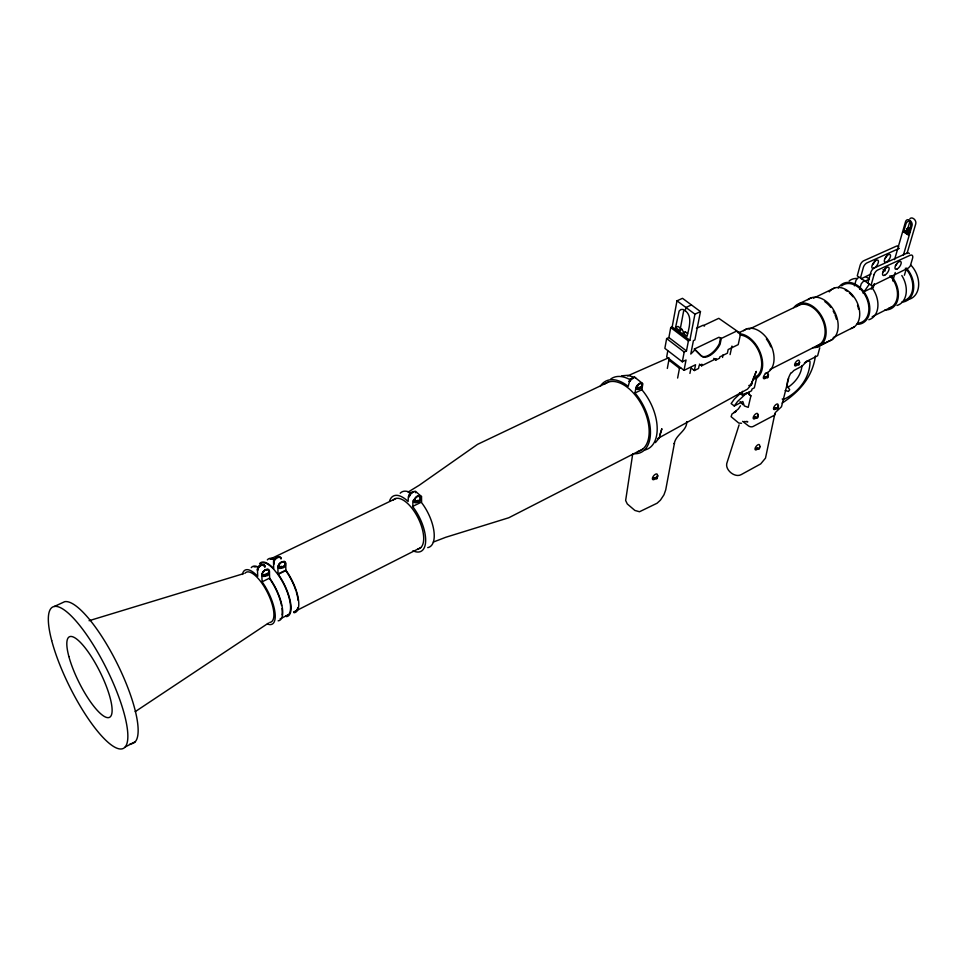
<?xml version="1.0" encoding="UTF-8"?>
<svg xmlns="http://www.w3.org/2000/svg" width="967" height="967" viewBox="0 0 967 967"><rect width="100%" height="100%" fill="white"/><g stroke="black" fill="none" stroke-linecap="round" stroke-linejoin="round"><path stroke-width="1.45" d="M637.253 388.529L642.1 386.063L641.447 388.275A6.733 4.231 9.5 0 1 640.855 388.577L638.087 388.758L637.289 388.021L641.048 387.489A6.745 4.231 9.5 0 0 641.629 387.187L642.293 384.975L642.064 386.22M412.969 550.755A30.932 13.78 63.6 0 0 425.661 540.178A30.932 13.78 63.6 0 0 412.921 506.901L412.836 500.906L417.345 496.011L419.968 495.479L421.527 496.675L421.588 502.659A30.823 13.876 63.6 0 1 433.905 531.064A30.823 13.876 63.6 0 1 427.716 547.624M653.112 479.088L653.305 478L656.641 478.012A6.273 4.182 10.6 0 0 657.185 477.722L657.778 475.522L657.004 478.677A6.273 4.182 10.6 0 1 656.46 478.979L653.124 478.967L656.472 477.106M600.35 386.147A39.756 22.724 63.7 0 1 628.187 386.365L629.904 380.14M262.782 574.434L262.806 575.74L263.737 576.018L267.11 575.716A7.929 5.633 -3.1 0 0 267.907 575.317L269.249 573.854L269.358 571.267L267.944 574.144A7.941 5.633 -3.1 0 1 267.073 574.591L262.77 574.603M279.004 566.444L279.004 567.738L279.934 568.028L283.283 567.726A7.869 5.584 -2.5 0 0 284.068 567.327L285.386 565.888L285.495 563.314L284.117 566.154A7.869 5.572 -2.4 0 1 283.258 566.602L278.98 566.614M753.861 418.3L754.103 417.224L757.282 417.248A6.044 3.795 12.7 0 0 757.777 416.982L758.201 414.964L757.596 417.901A6.044 3.795 12.7 0 1 757.064 418.203L753.873 418.179L755.928 417.043M764.063 377.976L764.317 376.852L767.556 376.9M755.686 449.317L755.928 448.289L759.022 448.313A5.899 3.771 13.1 0 0 759.506 448.035L759.917 446.029L759.288 448.954A5.899 3.771 13.1 0 1 758.805 449.22L755.698 449.196L757.693 448.072M774.216 408.86L774.47 407.796L777.601 407.832A5.995 3.711 13.1 0 0 778.097 407.566L778.471 405.584L777.855 408.509A5.983 3.711 13.1 0 1 777.371 408.775L774.229 408.739L776.235 407.639M795.333 365.175L795.599 364.063L798.778 364.112A6.08 3.638 13.1 0 0 799.262 363.858L799.624 361.912L799.371 362.891L795.345 365.055L798.524 365.103A6.08 3.638 13.1 0 0 799.02 364.837L799.371 362.891M632.672 454.2L625.637 500.507L627.305 503.964L634.872 510.443L639.489 511.748L657.077 503.227L660.413 500.169L663.978 494.79L665.719 489.882L674.446 443.152L674.241 443.805C675.437 434.763 687.271 430.726 686.715 421.672M633.264 453.668A39.756 22.724 63.7 0 0 650.44 433.567A39.756 22.724 63.7 0 0 635.005 393.025L636.02 387.042L637.712 384.745L641.725 382.799L642.862 383.73L641.822 389.713A39.635 22.809 63.7 0 1 657.137 426.616A39.635 22.809 63.7 0 1 644.904 449.957M713.719 358.358L715.882 360.002L719.508 358.225L719.786 356.908L727.365 353.209L728.163 349.522L738.208 344.627L740.42 334.57L739.489 332.733L736.31 331.234L721.309 338.438L720.052 344.409A15.472 7.663 -52.8 0 1 701.498 356.025L695.116 349.631L690.789 354.055L693.412 340.65L694.874 339.961L700.459 311.604L682.497 298.32L676.973 300.822L672.186 326.894L670.723 327.583L668.898 337.531L666.638 338.583L664.861 348.362L682.315 361.803L686.038 360.014L684.02 370.361L666.674 356.944L667.75 351.045M667.327 368.439L668.874 360.087L670.022 359.531M675.546 327.547L679.136 311.023L680.901 309.513L683.077 309.464C693.629 314.311 689.012 327.825 687.078 336.262L683.161 333.301L681.058 333.168L679.438 330.484L675.546 327.547L678.012 326.399L681.904 329.336L683.524 332.007L685.627 332.14L687.585 333.615M680.272 328.937L683.609 311.181M685.265 310.89L685.917 307.47L691.441 304.943M677.625 378.049L679.487 368.294L680.635 367.738M682.315 361.803L684.201 352.012L686.473 350.936L688.395 340.976L689.87 340.275L694.935 314.166L700.459 311.604M689.918 373.407L691.006 367.919L694.379 370.518L698.537 368.487L699.117 365.611L701.897 364.257L701.583 365.804L699.407 364.148M694.379 370.518L695.539 364.752L684.02 370.361M715.882 360.002L716.16 358.684L701.583 365.804M720.548 337.87L719.303 343.841A15.472 7.663 -52.9 0 1 700.737 355.457L694.342 349.051L718.977 337.241L721.309 338.438M775.038 412.909L765.501 458.116L760.703 463.906L741.181 474.628C735.005 478.097 725.238 470.204 726.761 463.507L739.102 424.851M722.53 357.464L723.111 354.744M730.085 354.599L731.946 346.053M739.731 392.65L741.798 394.234L742.475 391.309M739.477 393.013L742.596 395.382L742.994 393.617L741.798 394.234M801.969 365.574C801.268 374.882 795.128 382.473 787.694 387.574M748.796 394.234L750.9 395.841L748.216 407.349L744.3 405.922L742.801 401.498L734.279 405.995L731.125 403.565L734.376 399.093L741.048 392.771M757.04 376.187L754.32 387.84L751.988 389.024L751.577 390.777L742.596 395.382M775.377 413.767L774.494 415.169L753.112 426.483A3.336 2.103 12.8 0 1 748.361 425.794L742.62 421.346M788.625 378.363L781.505 406.72L775.691 412.172M819.762 347.818L817.635 355.759L806.176 361.622M871.243 289.145L873.358 287.139L874.325 283.73M854.405 285.821L856.025 280.212L858.926 276.925L870.227 284.757M894.572 259.603L905.571 221.612A3.989 2.986 66.5 0 1 909.766 220.331A3.989 2.986 66.5 0 1 912.014 225.722L903.347 255.288M903.613 231.983L905.886 224.139A6.539 4.908 66.3 0 1 909.572 220.984A6.527 4.883 66.5 0 1 910.563 227.124L908.255 234.969L903.613 231.983L907.3 230.243L909.584 222.41A6.527 4.908 66.3 0 1 910.14 221.141M859.627 289.363L861.259 283.754L864.172 280.454L864.981 281.216L869.393 279.064L865.695 276.586M909.609 227.463L906.925 228.72L905.741 232.805L907.094 233.688L909.766 232.418M892.783 280.974L895.249 272.513M907.094 233.688L908.291 229.59L910.962 228.333M907.01 253.523L915.713 223.993A3.989 2.998 66.5 0 0 913.464 218.602A3.989 2.998 66.5 0 0 909.911 218.723M904.399 275.257L906.478 268.21M257.645 568.681L257.524 570.276M815.423 355.941C812.534 376.961 799.443 391.816 782.146 403.07M768.233 375.631L764.075 377.855L767.266 377.928A6.177 3.759 12.5 0 0 767.822 377.626L768.475 374.64L768.064 376.634A6.177 3.759 12.5 0 1 767.556 376.9M659.784 434.932L661.887 428.732L659.252 437.894L655.421 442.632M863.072 293.158L869.43 284.008M822.349 343.406L821.201 344.905M750.078 385.301L750.912 385.108L756.254 371.376L750.924 385.12L747.455 389.157L657.536 438.631M409.512 494.705L409.138 496.639L409.21 494.21L410.334 492.916M274.217 560.364L273.625 562.504M740.468 405.814L738.353 408.968L734.026 412.522L736.238 411.253L732.031 413.949L731.1 416.68L738.715 423.038L741.52 423.28M734.279 405.995L737.543 401.51L745.194 394.391L749.026 392.264L749.328 394.741L750.9 395.841M628.997 381.433L630.689 379.149L634.703 377.215L641.725 382.799M802.296 365.949L806.744 361.283M791.622 372.778L793.98 370.409L801.74 366.288M258.104 567.98L258.733 567.424M258.697 566.287L257.609 567.544L257.488 570.131M135.211 711.652L268.548 623.026M408.062 492.106L419.34 485.18L477.529 444.361L608.606 381.989M275.051 558.503L273.54 560.655L273.661 568.608A30.025 11.048 63.5 0 0 259.591 563.616M258.878 566.142L258.951 566.106A7.941 5.645 -3.1 0 1 259.748 565.707M125.166 747.008L135.295 741.689M804.471 362.782L809.137 360.618L810.032 361.743C809.73 378.568 798.077 392.723 783.403 399.552L782.218 399.02M642.62 449.196L508.823 517.744L445.69 537.301L433.325 542.064M418.264 500.193L414.758 501.97L418.771 501.982A7.373 5.065 2.9 0 0 419.473 501.619L420.585 500.326L420.657 497.896L419.533 500.507A7.373 5.065 2.9 0 1 418.832 500.87L414.819 500.858L414.783 502.115M262.806 575.74L269.394 572.404M279.004 567.738L281.615 566.42M872.186 316.753L892.19 306.636M770.046 369.527L819.943 344.264M833.252 337.531L854.381 326.834M280.152 618.868L288.553 614.625M420.826 547.576L293.714 612.002A29.107 10.842 63.5 0 0 297.812 607.723M816.885 347.238L828.852 341.182A23.474 16.125 63.9 0 0 834.654 311.87A23.474 16.125 63.9 0 0 807.856 299.722M820.632 345.364L832.611 339.284M865.187 291.152L873.358 287.139M412.546 506.466L421.213 502.236M262.093 581.808L269.636 578.109L269.406 570.651L268.137 569.237L265.526 569.672L262.976 571.739L261.827 574.338L262.093 581.808A30.207 10.83 63.5 0 1 274.991 612.57A30.207 10.83 63.5 0 1 267.4 623.969M278.049 573.999L285.869 570.167L285.712 562.721L284.358 561.356L281.723 561.815L279.137 563.894L277.855 566.541L278.049 573.999A30.025 11.048 63.5 0 1 290.33 601.522A30.025 11.048 63.5 0 1 286.377 616.632M259.99 564.329A29.191 10.734 63.5 0 1 273.685 569.188L277.94 574.434L285.748 570.603A29.107 10.842 63.5 0 1 295.938 590.777M635.005 393.025L641.822 389.713M749.026 329.276L799.927 304.726M813.356 298.247L834.69 287.948M871.158 273.939L861.283 278.726L860.473 277.964L863.362 267.436A4.037 1.813 -55 0 1 866.928 262.903L899.358 248.362M738.292 333.047L747.213 328.744M799.443 303.529L811.543 297.691M395.999 498.464L270.156 559.119A29.107 10.842 63.5 0 1 273.419 559.458M696.47 328.345L702.949 325.299L704.544 325.939L703.795 325.383L718.795 318.324L739.489 332.733M683.161 333.301L685.627 332.14M679.438 330.484L681.904 329.336M54.237 606.514L64.62 601.704A78.738 20.923 63.5 0 1 120.899 671.303A78.738 20.923 63.5 0 1 130.207 743.708M750.912 385.108L750.972 385.084A6.189 3.795 12.2 0 0 751.48 384.806L752.145 381.796L751.758 383.778A6.189 3.795 12.2 0 1 751.202 384.08L750.972 384.153M627.498 375.933L668.959 357.657M411.035 492.566L412.184 492.263M276.163 557.995L275.921 558.08A7.869 5.584 -2.4 0 0 275.257 558.394M89.085 620.705L243.599 573.649M630.919 378.677L630.738 378.738A6.733 4.219 9.4 0 0 630.085 379.052L629.408 381.24M631.391 378.568L633.01 378.532M621.6 375.812L627.583 375.317L634.195 377.251M744.288 421.503L747.805 421.854L746.754 421.298M263.109 565.405L264.136 566.215M906.925 228.72L908.291 229.59M742.861 404.641L740.069 401.631M676.973 300.822L694.935 314.166M672.186 326.894L689.87 340.275M670.723 327.583L688.395 340.976M694.342 349.051L695.116 349.631M668.898 337.531L686.473 350.936M666.638 338.583L684.201 352.012M668.874 360.087L679.487 368.294M634.703 377.215L635.839 378.157M858.092 276.562L857.27 275.813L860.147 265.284A4.037 1.813 -55.1 0 1 863.712 260.764L896.143 246.271A6.551 2.877 -55.3 0 1 898.669 246.694M868.68 283.718L867.883 282.956L870.82 272.416A4.049 1.801 -55 0 1 874.41 267.883L906.816 253.209A6.588 2.841 -55.2 0 1 909.306 253.62M421.527 496.675L415.484 491.224L412.861 491.744L408.364 496.627L408.11 501.486A30.932 13.78 63.6 0 0 389.58 500.954M281.324 558.068L279.959 556.69L277.336 557.149L274.737 559.216L273.661 562.649M265.031 565.949L263.749 564.535L261.15 564.958L258.6 567.013L257.464 569.611L257.718 576.356A30.207 10.83 63.5 0 0 242.379 574.458M416.995 502.357A4.086 2.26 -47.2 0 1 413.949 500.797A4.086 2.26 -47.2 0 1 417.877 496.24A4.086 2.26 -47.2 0 1 420.234 498.609M418.626 501.148A4.086 2.26 -47.2 0 1 417.841 501.837M262.142 565.103A4.376 2.526 -42.8 0 1 264.849 567.472M257.657 570.312A4.376 2.526 -42.8 0 1 258.648 567.653M259.386 566.795A4.376 2.526 -42.8 0 1 261.199 565.477M278.266 557.5A4.339 2.502 -43.3 0 1 280.998 559.047M274.326 563.918A4.339 2.502 -43.3 0 1 274.809 560.026M275.535 559.168A4.339 2.502 -43.3 0 1 277.336 557.862M630.218 380.732A3.723 1.886 -52.4 0 1 630.75 379.922M631.378 379.185A3.723 1.886 -52.4 0 1 632.781 378.133M793.786 307.651A23.619 16.052 63.9 0 1 823.014 318.772A23.619 16.052 63.9 0 1 812.582 347.637M796.445 306.636A22.326 15.17 63.9 0 1 821.769 318.264A22.326 15.17 63.9 0 1 816.414 346.053M829.251 291.865A21.951 15.363 64 0 1 855.59 299.419A21.951 15.363 64 0 1 850.803 328.635M845.267 290.112A20.984 14.686 64 0 1 847.334 291.357M849.34 292.892A20.984 14.686 64 0 1 852.967 296.76M857.511 305.234A20.984 14.686 64 0 1 858.551 309.186M824.851 301.631A22.193 15.242 63.9 0 1 830.762 307.361M833.155 310.987A22.193 15.242 63.9 0 1 834.485 313.622M835.065 314.964A22.193 15.242 63.9 0 1 836.382 319.122M901.812 275.522A21.649 15.738 64 0 1 896.989 305.475M891.344 276.018A21.745 15.702 64 0 1 898.053 298.44A21.745 15.702 64 0 1 884.962 309.923M883.016 269.769A21.745 15.702 64 0 1 885.24 270.881M905.317 268.21A20.428 14.94 64 0 1 912.8 287.308A20.428 14.94 64 0 1 903.964 300.677M841.604 285.881A20.887 14.735 64 0 1 866.613 298.15A20.887 14.735 64 0 1 857.705 323.196M838.232 288.093A22.048 15.557 64 0 1 866.589 296.107A22.048 15.557 64 0 1 856.569 324.283M849.147 280.962A21.963 15.605 64 0 1 856.871 278.448M871.666 287.199A21.963 15.605 64 0 1 868.801 319.751M604.81 383.899A37.906 21.661 63.7 0 1 643.164 407.639A37.906 21.661 63.7 0 1 637.543 451.686M284.854 564.885A4.351 2.502 -43.4 0 0 284.201 561.561L280.708 562.552A4.351 2.502 -43.4 0 0 278.145 567.158A4.351 2.502 -43.4 0 0 281.772 567.955M284.298 565.792A4.351 2.502 -43.4 0 1 283.561 566.638M889.918 275.752A20.597 14.868 64 0 1 897.485 294.983A20.597 14.868 64 0 1 888.721 308.388M906.744 268.463A21.576 15.774 64 0 1 913.501 289.931A21.576 15.774 64 0 1 901.619 302.212M251.263 567.629A30.122 10.939 63.5 0 1 257.004 566.505M269.636 578.109A30.122 10.939 63.5 0 1 281.977 605.717A30.122 10.939 63.5 0 1 278.133 620.826M254.043 566.892A29.288 10.637 63.5 0 1 256.098 566.928M269.527 578.544A29.288 10.637 63.5 0 1 281.554 605.487M282.026 608.521A29.288 10.637 63.5 0 1 282.001 614.843M263.29 572.174A3.082 1.789 -41.7 0 1 265.502 570.034A3.082 1.789 -41.7 0 1 267.774 569.998M269.08 571.932A4.388 2.526 -42.9 0 0 267.279 569.418A4.388 2.526 -42.9 0 0 262.891 572.126L261.888 574.785A4.388 2.526 -42.9 0 0 265.635 575.921M268.741 572.839A4.388 2.526 -42.9 0 1 268.185 573.745M277.94 574.434A29.191 10.734 63.5 0 1 289.882 601.184A29.191 10.734 63.5 0 1 286.051 615.882M296.373 592.13A29.107 10.842 63.5 0 1 298.126 600.422M400.205 493.218A30.823 13.876 63.6 0 1 410.733 492.771M411.168 493.4A2.853 1.62 -46.1 0 1 411.664 492.844L412.232 492.372A2.853 1.62 -46.1 0 1 413.961 491.732M415.109 500.435A2.865 1.608 -46.1 0 1 416.668 496.736A2.865 1.608 -46.1 0 1 419.448 497.316M415.907 500.785A2.865 1.608 -46.1 0 1 415.459 500.688M740.214 335.041A23.003 14.783 63.8 0 1 760.316 355.312A23.003 14.783 63.8 0 1 753.414 377.964M267.327 559.881A29.941 11.145 63.5 0 1 273.165 558.696M285.869 570.167A29.941 11.145 63.5 0 1 298.102 597.618A29.941 11.145 63.5 0 1 294.041 612.752M279.282 565.477A3.058 1.777 -42.2 0 1 279.995 563.628M280.515 563.036A3.058 1.777 -42.2 0 1 283.077 561.791M283.609 561.875A3.058 1.777 -42.2 0 1 284.286 562.492M610.685 379.076A39.635 22.809 63.7 0 1 630.242 379.813M630.436 380.768A2.611 1.354 -51.5 0 1 631.693 378.568A2.611 1.354 -51.5 0 1 633.603 377.65M415.508 492.239A4.073 2.272 -47.2 0 1 415.786 492.783M409.404 496.748A4.073 2.272 -47.2 0 1 410.455 494.185M411.156 493.375A4.073 2.272 -47.2 0 1 413.622 491.852M641.665 385.748A3.747 1.874 -52.3 0 0 640.384 383.186L639.707 383.44A3.747 1.874 -52.3 0 0 636.528 387.67A3.747 1.874 -52.3 0 0 638.716 389.181M640.118 388.118A3.747 1.874 -52.3 0 1 639.429 388.734M244.953 573.286A27.813 9.972 63.5 0 1 267.351 592.288A27.813 9.972 63.5 0 1 269.769 622.41M393.206 500.096A27.705 12.341 63.6 0 1 417.998 517.804A27.705 12.341 63.6 0 1 417.949 549.014M766.372 338.982A22.882 14.856 63.9 0 1 770.784 346.839M739.948 333.82A24.296 15.605 63.8 0 1 761.186 355.227A24.296 15.605 63.8 0 1 753.885 379.137M743.623 330.726A24.163 15.69 63.9 0 1 770.288 343.684A24.163 15.69 63.9 0 1 765.223 373.395M910.781 265.018A21.516 15.798 64 0 1 918.517 286.824A21.516 15.798 64 0 1 906.526 299.734M638.002 385.217A2.623 1.342 -51.4 0 1 640.323 383.234A2.623 1.342 -51.4 0 1 641.399 384.503M638.232 387.634A2.623 1.342 -51.4 0 1 637.724 385.797M796.288 365.695A3.372 1.487 -53.9 0 1 794.669 364.511A3.372 1.487 -53.9 0 1 797.207 360.727A3.372 1.487 -53.9 0 1 799.262 361.271M775.208 409.271A3.312 1.45 -53.1 0 1 773.6 407.989A3.312 1.45 -53.1 0 1 776.441 404.254A3.312 1.45 -53.1 0 1 778.036 405.548M776.392 408.328A3.312 1.45 -53.1 0 1 775.8 408.872M765.102 378.472A3.433 1.547 -53.5 0 1 763.422 377.07A3.433 1.547 -53.5 0 1 766.36 373.214A3.433 1.547 -53.5 0 1 768.028 374.616M755.517 418.276A3.348 1.487 -52.8 0 1 753.196 417.635A3.348 1.487 -52.8 0 1 756.303 413.55A3.348 1.487 -52.8 0 1 757.536 415.617M749.401 385.229A3.433 1.559 -53.3 0 1 748.784 385.64M790.982 372.766A19.038 8.522 -52.9 0 0 787.597 386.474L789.688 389.701L788.407 391.417L786.582 390.861A22.845 10.25 -52.2 0 0 785.204 390.535M746.041 393.013A2.466 1.523 12.2 0 1 744.904 393.823M757.294 449.22A3.264 1.414 -52.3 0 1 755.009 449.051A3.264 1.414 -52.3 0 1 757.294 445.207A3.264 1.414 -52.3 0 1 759.578 445.388M654.441 479.354A3.469 1.62 -51 0 1 652.495 477.952A3.469 1.62 -51 0 1 655.819 474.072A3.469 1.62 -51 0 1 657.185 476.151M875.075 260.606A4.908 2.188 -55.1 0 1 872.548 264.753M887.162 254.817A4.63 2.043 -55.2 0 1 884.781 258.733M896.856 263.846A4.654 2.031 -55.1 0 1 895.394 265.732M885.712 267.654A4.932 2.164 -55 0 1 883.173 271.824M874.071 274.592L871.098 285.132L871.908 285.881L908.569 267.907L910.298 265.937L912.232 259.446A6.6 2.841 -55.2 0 0 910.056 255.312L877.661 270.047A4.061 1.789 -54.9 0 0 874.071 274.592M51.686 640.529A79.028 20.525 63.5 0 0 120.162 748.978A79.028 20.525 63.5 0 0 92.481 643.587A79.028 20.525 63.5 0 0 51.686 640.529M68.875 656.533A44.99 11.725 63.5 0 0 107.953 717.659A44.99 11.725 63.5 0 0 91.599 657.004A44.99 11.725 63.5 0 0 68.875 656.533M886.352 262.057A4.642 2.043 -55.2 0 0 890.51 255.252A4.642 2.043 -55.2 0 0 885.409 257.681A4.642 2.043 -55.2 0 0 886.352 262.057M874.023 268.173A4.908 2.176 -55.1 0 0 878.411 260.957A4.908 2.176 -55.1 0 0 872.971 263.556A4.908 2.176 -55.1 0 0 874.023 268.173M896.989 269.08A4.654 2.019 -55.1 0 0 901.184 262.25A4.654 2.019 -55.1 0 0 896.095 264.716A4.654 2.019 -55.1 0 0 896.989 269.08M884.672 275.269A4.932 2.164 -55 0 0 889.096 268.028A4.932 2.164 -55 0 0 883.669 270.663A4.932 2.164 -55 0 0 884.672 275.269"/></g></svg>
